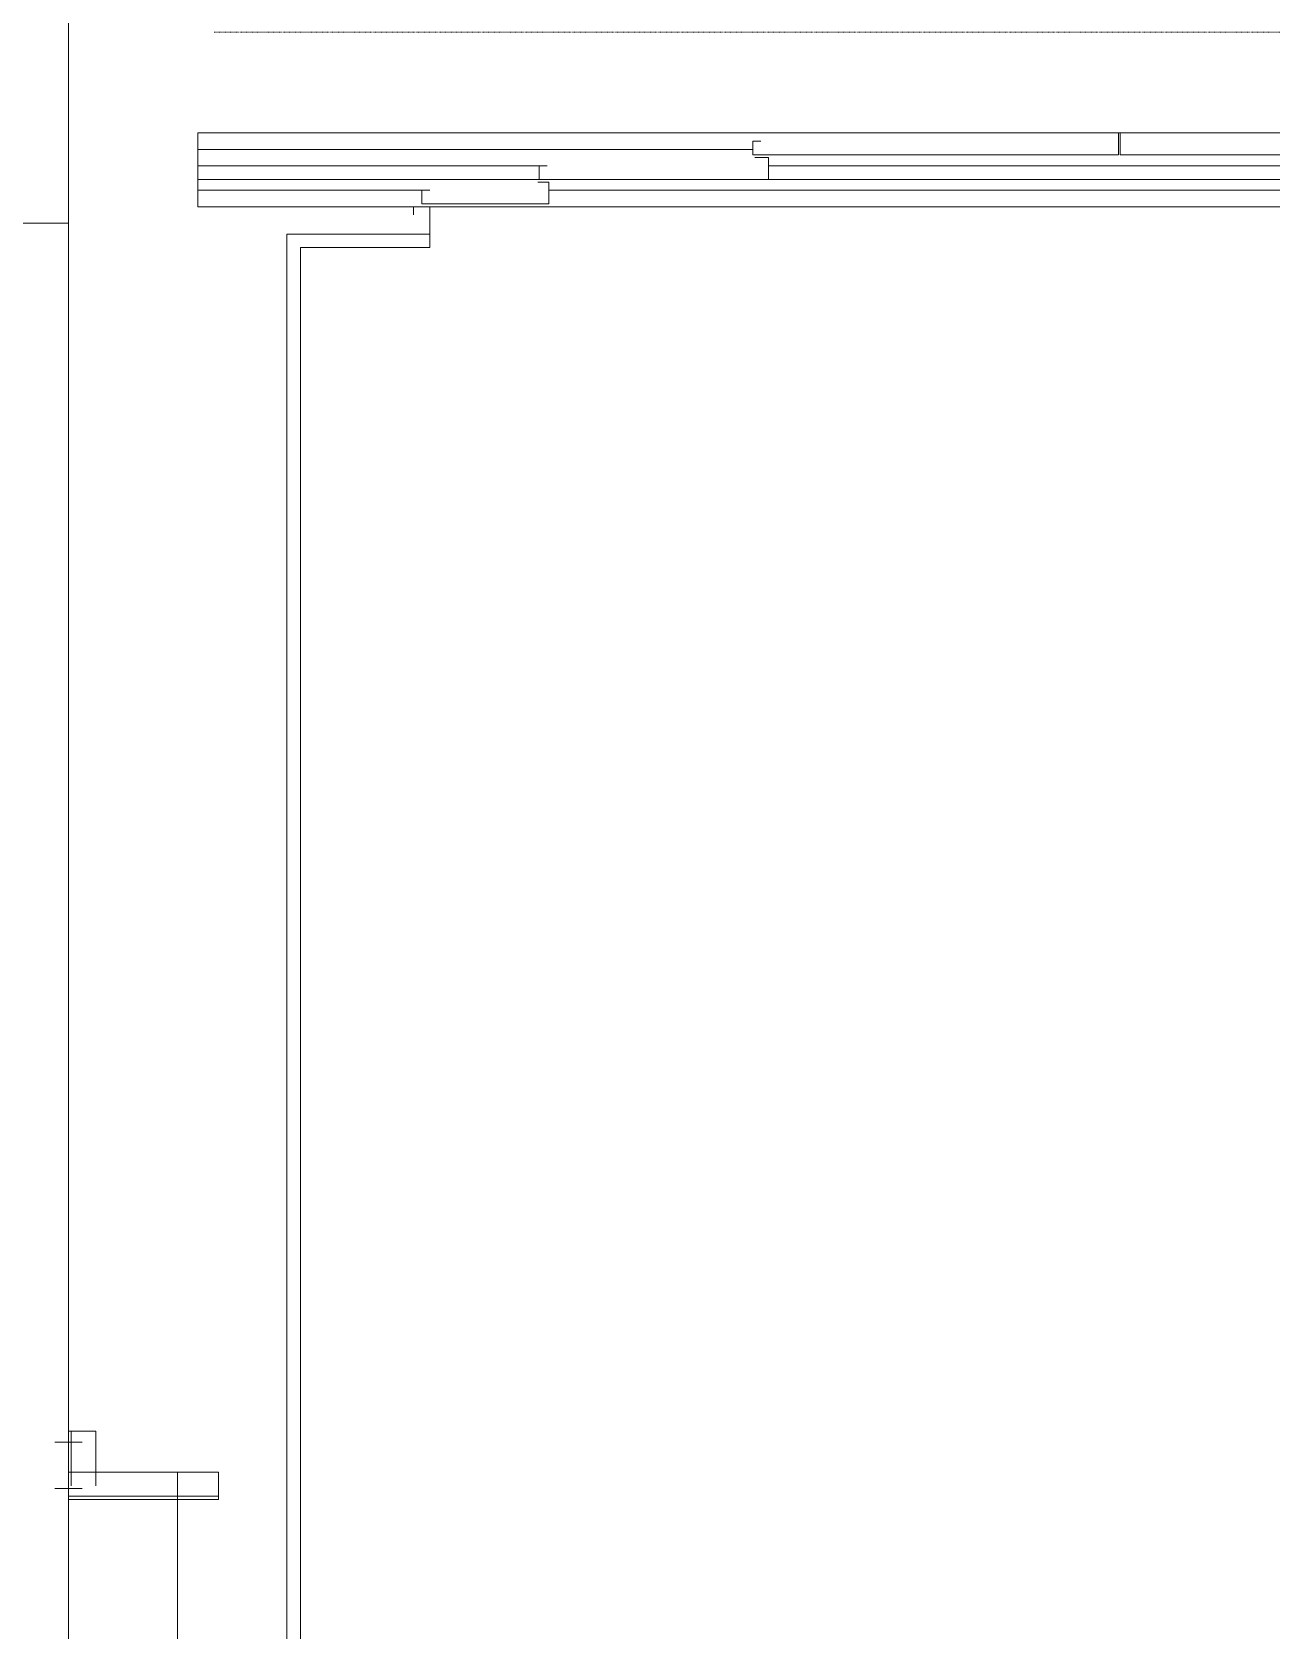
# Model space of a CAD drawing. Extents: x -3709 to 34962, y 0 to 8245.
# Drawn here: x 3674.2 to 3901.1, y 3554.9 to 3847.5 of the extents above; entities that cross this region are included whole.
import ezdxf

# ---------------------------------------------------------------- set-up
doc = ezdxf.new("R2010")
doc.units = 0
doc.linetypes.add('DOT2', pattern=[0.125, 0, -0.125])
doc.layers.get('0').update_dxf_attribs({"color": 9, "lineweight": 9})
for name, color, linetype, lineweight in [('00', 9, 'Continuous', 9), ('01', 9, 'Continuous', 9), ('06D', 9, 'Continuous', 9), ('20', 9, 'DOT2', 9)]:
    doc.layers.add(name, color=color, linetype=linetype, lineweight=lineweight)

# ---------------------------------------------------------------- blocks, each defined once
blk = doc.blocks.new('p-kolon-80x80-vw')
at = {"layer": '01'}
blk.add_lwpolyline([(-40, -40), (-40, 40), (40, 40), (40, -40)], close=True, dxfattribs=at)
blk = doc.blocks.new('asansr-acilmayan')
at = {"layer": '06D'}
for p, q in [((1593.7, 25263.7), (1593.7, 25277.2)), ((1931.2, 25277.2), (1593.7, 25277.2)), ((1695.35, 25274.2), (1593.7, 25274.2)), ((1656.2, 25271.2), (1593.7, 25271.2)), ((1826.8, 25271.2), (1698.2, 25271.2)), ((1656.2, 25268.7), (1593.7, 25268.7)), ((1826.8, 25268.7), (1698.2, 25268.7)), ((1634.7, 25266.7), (1593.7, 25266.7)), ((1873.2, 25266.7), (1658, 25266.7)), ((1931.2, 25263.7), (1593.7, 25263.7)), ((1610, 25258.7), (1610, 24624.2)), ((1636.2, 25258.7), (1610, 25258.7)), ((1636.2, 25258.7), (1636.2, 25256.2)), ((1612.5, 25256.2), (1612.5, 24626.7)), ((1636.2, 25256.2), (1612.5, 25256.2)), ((1570, 25039.45), (1575, 25039.45)), ((1570, 25039.45), (1570, 25029.45)), ((1570.5, 25039.45), (1570.5, 25029.45)), ((1575, 25039.45), (1575, 25029.45)), ((1567.5, 25037.45), (1572.5, 25037.45)), ((1570, 25031.95), (1597.5, 25031.95)), ((1590, 25031.95), (1590, 24898.95)), ((1597.5, 25031.95), (1597.5, 25026.95)), ((1567.5, 25028.95), (1572.5, 25028.95)), ((1570, 25027.55), (1597.5, 25027.55)), ((1570, 25026.95), (1597.5, 25026.95)), ((1570, 25026.95), (1575, 25026.95))]:
    blk.add_line(p, q, dxfattribs=at)
for points in [[(1760.85, 25277.2), (1762.35, 25277.2), (1762.35, 25273.2), (1695.35, 25273.2), (1695.35, 25275.7), (1696.85, 25275.7)], [(1764.15, 25277.2), (1762.65, 25277.2), (1762.65, 25273.2), (1829.65, 25273.2), (1829.65, 25275.7), (1828.15, 25275.7)], [(1695.7, 25272.7), (1698.2, 25272.7), (1698.2, 25268.7), (1656.2, 25268.7), (1656.2, 25271.2), (1657.7, 25271.2)], [(1656, 25268.2), (1658, 25268.2), (1658, 25264.2), (1634.7, 25264.2), (1634.7, 25266.7), (1636.2, 25266.7)], [(1633.2, 25262.2), (1633.2, 25263.7), (1636.2, 25263.7), (1636.2, 25258.7)]]:
    blk.add_lwpolyline(points, dxfattribs=at)

msp = doc.modelspace()

# ---------------------------------------------------------------- linework, layer by layer
at = {"layer": '00'}
msp.add_lwpolyline([(3665.84, 3542.5), (3585.84, 3542.5), (3585.84, 3557.5), (3665.84, 3557.5), (3665.84, 3812.5), (3680.84, 3812.5), (3680.84, 3812.5), (3680.84, 3192.5), (3665.84, 3192.5), (3665.84, 3542.5)], dxfattribs=at)
at = {"layer": '20'}
msp.add_lwpolyline([(3707.54, 3847.45), (4038.74, 3847.5)], dxfattribs=at)

# ---------------------------------------------------------------- block references
for name, p in [('p-kolon-80x80-vw', (3640.84, 3852.5)), ('asansr-acilmayan', (2110.84, -21448.2))]:
    msp.add_blockref(name, p)

doc.saveas('drawing.dxf')
